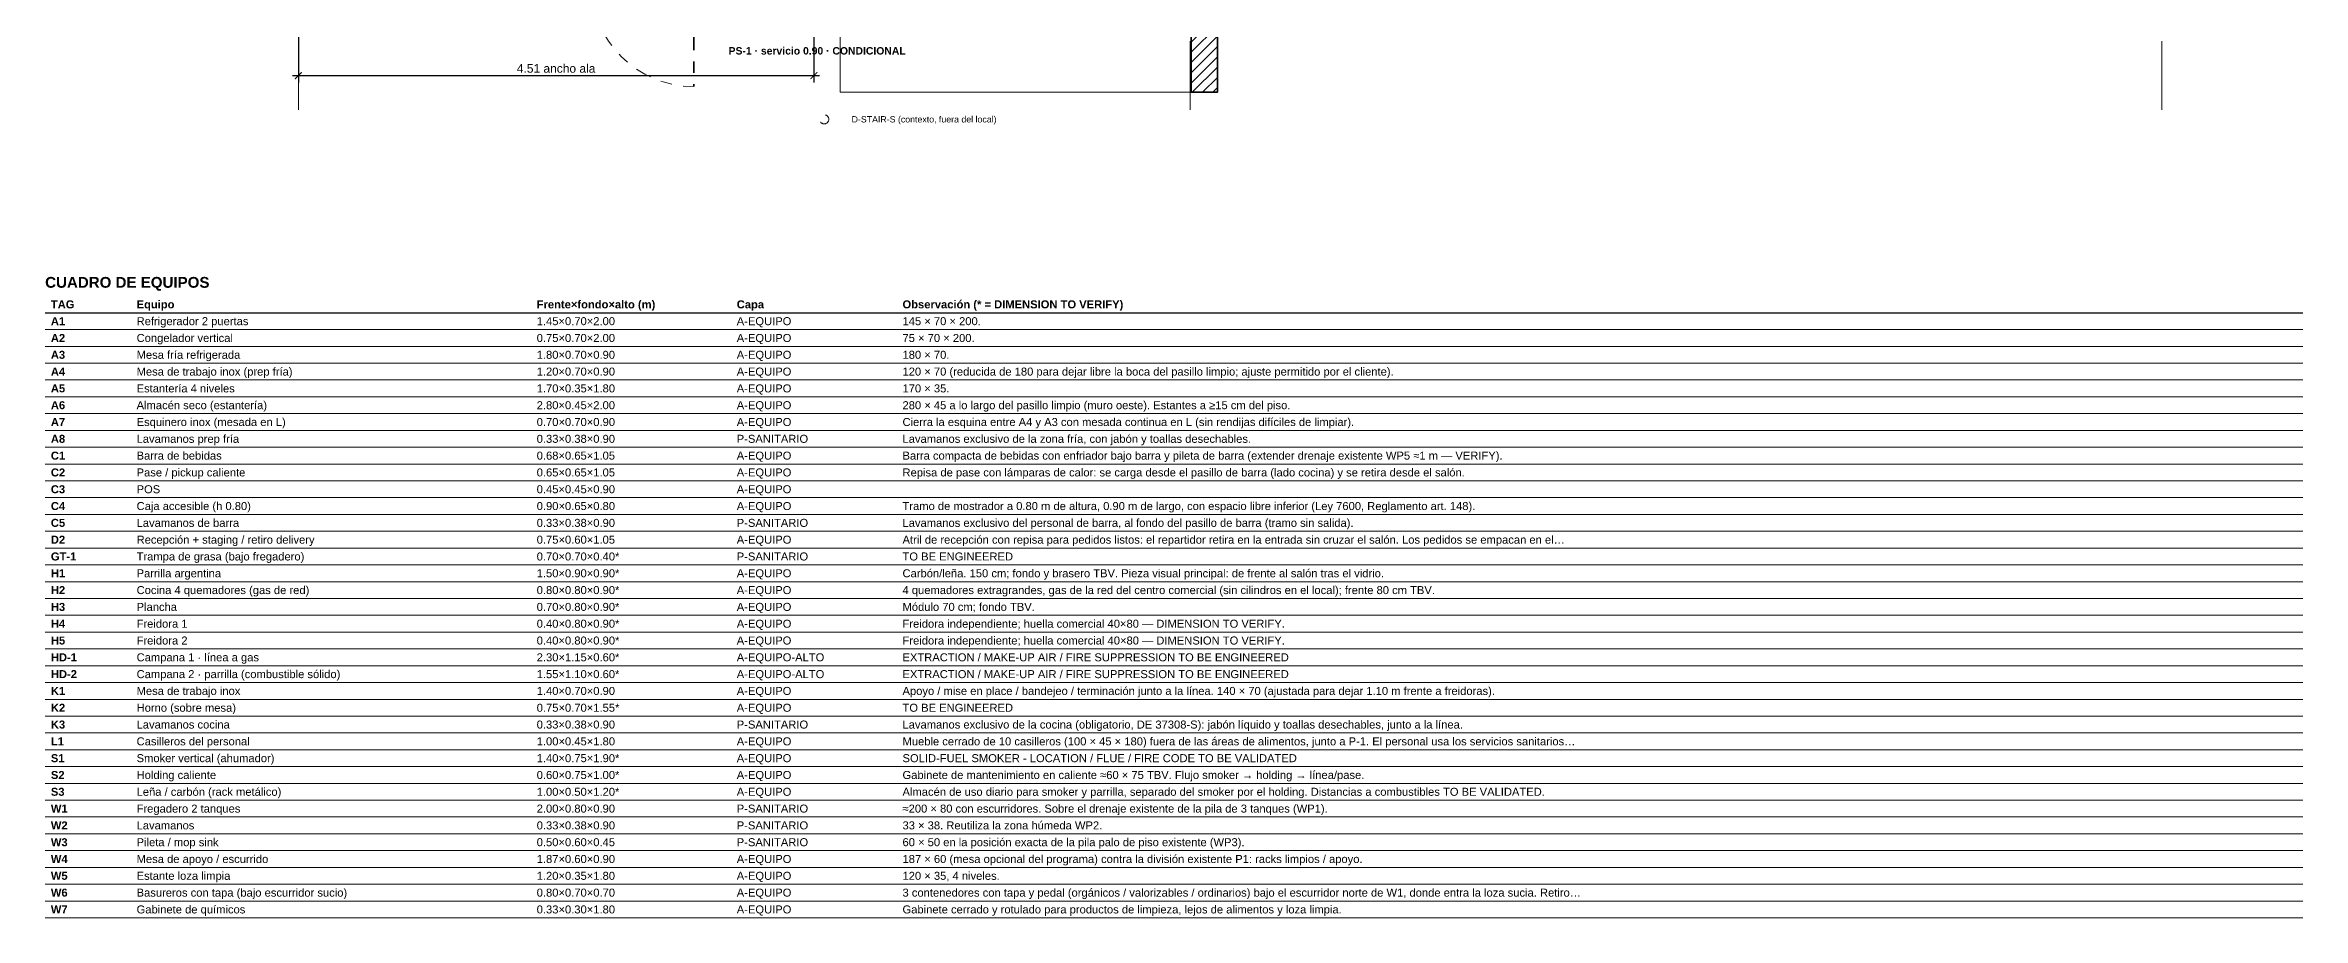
# Model space of a CAD drawing. Header units: metres. Extents: x -2.4 to 39.4, y -19.8 to 2.7.
# Drawn here: x -2.21 to 17.54, y -19.79 to -12.15 of the extents above; entities that cross this region are included whole.
import ezdxf
from ezdxf.enums import TextEntityAlignment as Align

# ---------------------------------------------------------------- set-up
doc = ezdxf.new("R2010")
doc.units = ezdxf.units.M
for name, pattern in [('LAVA_COND', [0.24, 0.14, -0.04, 0.02, -0.04]), ('LAVA_EJE', [0.9, 0.6, -0.1, 0.1, -0.1]), ('LAVA_FINO', [0.09, 0.06, -0.03])]:
    doc.linetypes.add(name, pattern=pattern)
for name, color, linetype, lineweight in [('A-CONTEXTO', 9, 'LAVA_FINO', 13), ('A-COTA', 7, 'Continuous', 13), ('A-EJE', 8, 'LAVA_EJE', 13), ('A-ESCALERA', 8, 'Continuous', 18), ('A-MURO-EXIST', 8, 'Continuous', 35), ('A-MURO-EXIST-TRAMA', 253, 'Continuous', 5), ('A-PUERTA-COND', 1, 'LAVA_COND', 25), ('A-TEXTO', 7, 'Continuous', 18)]:
    doc.layers.add(name, color=color, linetype=linetype, lineweight=lineweight)
doc.styles.add('LAVA', font='arial.ttf')
doc.styles.add('LAVA-B', font='arialbd.ttf')
doc.dimstyles.new('LAVA-50', dxfattribs={"dimtxt": 0.075, "dimasz": 0.06, "dimexe": 0.06, "dimexo": 0.03, "dimgap": 0.025, "dimtad": 1, "dimzin": 0, "dimdsep": 46, "dimtxsty": 'LAVA', "dimblk": 'ARCHTICK', "dimcen": 2.5, "dimdle": 0.05, "dimclrd": 256, "dimclre": 256, "dimclrt": 256, "dimazin": 3, "dimtfac": 1, "dimtmove": 0, "dimatfit": 3})

# ---------------------------------------------------------------- blocks, each defined once
blk = doc.blocks.new('_ARCHTICK')
at = {"color": 0, "linetype": 'BYBLOCK', "const_width": 0.15}
blk.add_lwpolyline([(-0.5, -0.5), (0.5, 0.5)], dxfattribs=at)

msp = doc.modelspace()

# ---------------------------------------------------------------- hatches: boundary and pattern name
at = {"layer": 'A-MURO-EXIST-TRAMA'}
h = msp.add_hatch(dxfattribs=at)
h.set_pattern_fill('ANSI31', color=256, scale=0.02)
h.paths.add_polyline_path([(-0.2, -4.986), (-0.185, -4.986), (-0.185, -8.186), (-0.085, -8.186), (-0.085, -0.866), (0.865, -0.866), (0.865, -0.116), (7.5, -0.116), (7.5, 0), (0.865, 0), (0.865, 0.564), (-0.865, 0.564), (-0.865, -0.866), (-0.2, -0.866)])
h.paths.add_polyline_path([(-0.736, -0.735), (-0.736, 0.435), (0.734, 0.435), (0.734, -0.735)], flags=0)
h.paths.add_polyline_path([(1.46, -7), (1.56, -7), (1.56, -5.086), (2.249, -5.086), (2.249, -4.986), (1.46, -4.986)])
h.paths.add_polyline_path([(4.51, -8.536), (4.51, -11.486), (3.46, -11.486), (3.46, -11.616), (4.51, -11.616), (4.51, -11.636), (4.74, -11.636), (4.74, -5.216), (7.81, -5.216), (7.81, -8.201), (8.025, -8.201), (8.025, -9.001), (7.81, -9.001), (7.81, -12.565), (8.04, -12.565), (8.04, -10.406), (8.025, -10.406), (8.025, -9.406), (8.04, -9.406), (8.04, -5.831), (9.355, -5.831), (9.355, -5.168), (16.339, -5.168), (16.339, -4.986), (4.11, -4.986), (4.11, -6.456), (4.51, -6.456), (4.51, -8.436), (1.56, -8.436), (1.56, -7.986), (1.46, -7.986), (1.46, -8.536)])
h.paths.add_polyline_path([(8.04, -5.701), (8.04, -5.116), (9.225, -5.116), (9.225, -5.701)], flags=0)
h.paths.add_polyline_path([(4.51, -6.326), (4.24, -6.326), (4.24, -5.116), (4.51, -5.116)], flags=0)
h.paths.add_polyline_path([(1.365, -11.486), (0, -11.486), (0, -8.816), (-0.3, -8.816), (-0.3, -11.616), (1.365, -11.616)])
h.paths.add_polyline_path([(8.1, -0.116), (16, -0.116), (16, 0), (9.355, 0), (9.355, 0.83), (7.883, 0.83), (7.883, 0.3), (8.013, 0.3), (8.013, 0.701), (9.225, 0.701), (9.225, 0.013), (8.1, 0.013)])

# ---------------------------------------------------------------- linework, layer by layer
at = {"layer": 'A-CONTEXTO'}
msp.add_circle((4.6, -12.802), 0.04, dxfattribs=at)
at = {"layer": 'A-EJE'}
for p, q in [((0, 2.28), (0, -12.815)), ((7.8, 2.28), (7.8, -12.815)), ((16.3, 2.28), (16.3, -12.815))]:
    msp.add_line(p, q, dxfattribs=at)
at = {"layer": 'A-ESCALERA'}
msp.add_lwpolyline([(4.74, -5.216), (7.81, -5.216), (7.81, -12.565), (4.74, -12.565)], close=True, dxfattribs=at)
at = {"layer": 'A-MURO-EXIST'}
msp.add_lwpolyline([(7.81, -9.001), (7.81, -12.565), (8.04, -12.565), (8.04, -10.406)], dxfattribs=at)
at = {"layer": 'A-PUERTA-COND', "lineweight": 35}
msp.add_line((3.46, -11.616), (3.46, -12.516), dxfattribs=at)
at = {"layer": 'A-PUERTA-COND', "lineweight": 13}
msp.add_arc((3.46, -11.616), 0.9, 180, -90, dxfattribs=at)
at = {"layer": 'A-TEXTO', "lineweight": 25}
msp.add_line((-2.215, -14.494), (17.535, -14.494), dxfattribs=at)
at = {"layer": 'A-TEXTO', "lineweight": 5}
for p, q in [((-2.215, -14.641), (17.535, -14.641)), ((-2.215, -14.788), (17.535, -14.788)), ((-2.215, -14.935), (17.535, -14.935)), ((-2.215, -15.082), (17.535, -15.082)), ((-2.215, -15.229), (17.535, -15.229)), ((-2.215, -15.376), (17.535, -15.376)), ((-2.215, -15.523), (17.535, -15.523)), ((-2.215, -15.67), (17.535, -15.67)), ((-2.215, -15.817), (17.535, -15.817)), ((-2.215, -15.964), (17.535, -15.964)), ((-2.215, -16.111), (17.535, -16.111)), ((-2.215, -16.258), (17.535, -16.258)), ((-2.215, -16.405), (17.535, -16.405)), ((-2.215, -16.552), (17.535, -16.552)), ((-2.215, -16.699), (17.535, -16.699)), ((-2.215, -16.846), (17.535, -16.846)), ((-2.215, -16.993), (17.535, -16.993)), ((-2.215, -17.14), (17.535, -17.14)), ((-2.215, -17.287), (17.535, -17.287)), ((-2.215, -17.434), (17.535, -17.434)), ((-2.215, -17.581), (17.535, -17.581)), ((-2.215, -17.728), (17.535, -17.728)), ((-2.215, -17.875), (17.535, -17.875)), ((-2.215, -18.022), (17.535, -18.022)), ((-2.215, -18.169), (17.535, -18.169)), ((-2.215, -18.316), (17.535, -18.316)), ((-2.215, -18.463), (17.535, -18.463)), ((-2.215, -18.61), (17.535, -18.61)), ((-2.215, -18.757), (17.535, -18.757)), ((-2.215, -18.904), (17.535, -18.904)), ((-2.215, -19.051), (17.535, -19.051)), ((-2.215, -19.198), (17.535, -19.198)), ((-2.215, -19.345), (17.535, -19.345)), ((-2.215, -19.492), (17.535, -19.492)), ((-2.215, -19.639), (17.535, -19.639)), ((-2.215, -19.786), (17.535, -19.786))]:
    msp.add_line(p, q, dxfattribs=at)

# ---------------------------------------------------------------- texts
at = {"layer": 'A-CONTEXTO', "style": 'LAVA'}
msp.add_text('D-STAIR-S (contexto, fuera del local)', height=0.055, dxfattribs=at).set_placement((5.47365, -12.802), align=Align.MIDDLE_CENTER)
at = {"layer": 'A-PUERTA-COND', "style": 'LAVA-B'}
msp.add_text('PS-1 · servicio 0.90 · CONDICIONAL', height=0.065, dxfattribs=at).set_placement((4.5382, -12.203), align=Align.MIDDLE_CENTER)
at = {"layer": 'A-TEXTO'}
for s, height, style, p in [('CUADRO DE EQUIPOS', 0.0945, 'LAVA-B', (-2.215, -14.228)), ('TAG', 0.07, 'LAVA-B', (-2.165, -14.4205)), ('Equipo', 0.07, 'LAVA-B', (-1.415, -14.4205)), ('Frente×fondo×alto (m)', 0.07, 'LAVA-B', (2.085, -14.4205)), ('Capa', 0.07, 'LAVA-B', (3.835, -14.4205)), ('Observación (* = DIMENSION TO VERIFY)', 0.07, 'LAVA-B', (5.285, -14.4205)), ('A1', 0.07, 'LAVA-B', (-2.165, -14.5675)), ('Refrigerador 2 puertas', 0.07, 'LAVA', (-1.415, -14.5675)), ('1.45×0.70×2.00', 0.07, 'LAVA', (2.085, -14.5675)), ('A-EQUIPO', 0.07, 'LAVA', (3.835, -14.5675)), ('145 × 70 × 200.', 0.07, 'LAVA', (5.285, -14.5675)), ('A2', 0.07, 'LAVA-B', (-2.165, -14.7145)), ('Congelador vertical', 0.07, 'LAVA', (-1.415, -14.7145)), ('0.75×0.70×2.00', 0.07, 'LAVA', (2.085, -14.7145)), ('A-EQUIPO', 0.07, 'LAVA', (3.835, -14.7145)), ('75 × 70 × 200.', 0.07, 'LAVA', (5.285, -14.7145)), ('A3', 0.07, 'LAVA-B', (-2.165, -14.8615)), ('A4', 0.07, 'LAVA-B', (-2.165, -15.0085)), ('Mesa fría refrigerada', 0.07, 'LAVA', (-1.415, -14.8615)), ('Mesa de trabajo inox (prep fría)', 0.07, 'LAVA', (-1.415, -15.0085)), ('1.80×0.70×0.90', 0.07, 'LAVA', (2.085, -14.8615)), ('1.20×0.70×0.90', 0.07, 'LAVA', (2.085, -15.0085)), ('A-EQUIPO', 0.07, 'LAVA', (3.835, -14.8615)), ('A-EQUIPO', 0.07, 'LAVA', (3.835, -15.0085)), ('180 × 70.', 0.07, 'LAVA', (5.285, -14.8615)), ('120 × 70 (reducida de 180 para dejar libre la boca del pasillo limpio; ajuste permitido por el cliente).', 0.07, 'LAVA', (5.285, -15.0085)), ('A5', 0.07, 'LAVA-B', (-2.165, -15.1555)), ('Estantería 4 niveles', 0.07, 'LAVA', (-1.415, -15.1555)), ('1.70×0.35×1.80', 0.07, 'LAVA', (2.085, -15.1555)), ('A-EQUIPO', 0.07, 'LAVA', (3.835, -15.1555)), ('170 × 35.', 0.07, 'LAVA', (5.285, -15.1555)), ('A6', 0.07, 'LAVA-B', (-2.165, -15.3025)), ('Almacén seco (estantería)', 0.07, 'LAVA', (-1.415, -15.3025)), ('2.80×0.45×2.00', 0.07, 'LAVA', (2.085, -15.3025)), ('A-EQUIPO', 0.07, 'LAVA', (3.835, -15.3025)), ('280 × 45 a lo largo del pasillo limpio (muro oeste). Estantes a ≥15 cm del piso.', 0.07, 'LAVA', (5.285, -15.3025)), ('A7', 0.07, 'LAVA-B', (-2.165, -15.4495)), ('A8', 0.07, 'LAVA-B', (-2.165, -15.5965)), ('Esquinero inox (mesada en L)', 0.07, 'LAVA', (-1.415, -15.4495)), ('Lavamanos prep fría', 0.07, 'LAVA', (-1.415, -15.5965)), ('0.70×0.70×0.90', 0.07, 'LAVA', (2.085, -15.4495)), ('0.33×0.38×0.90', 0.07, 'LAVA', (2.085, -15.5965)), ('A-EQUIPO', 0.07, 'LAVA', (3.835, -15.4495)), ('P-SANITARIO', 0.07, 'LAVA', (3.835, -15.5965)), ('Cierra la esquina entre A4 y A3 con mesada continua en L (sin rendijas difíciles de limpiar).', 0.07, 'LAVA', (5.285, -15.4495)), ('Lavamanos exclusivo de la zona fría, con jabón y toallas desechables.', 0.07, 'LAVA', (5.285, -15.5965)), ('C1', 0.07, 'LAVA-B', (-2.165, -15.7435)), ('Barra de bebidas', 0.07, 'LAVA', (-1.415, -15.7435)), ('0.68×0.65×1.05', 0.07, 'LAVA', (2.085, -15.7435)), ('A-EQUIPO', 0.07, 'LAVA', (3.835, -15.7435)), ('Barra compacta de bebidas con enfriador bajo barra y pileta de barra (extender drenaje existente WP5 ≈1 m — VERIFY).', 0.07, 'LAVA', (5.285, -15.7435)), ('C2', 0.07, 'LAVA-B', (-2.165, -15.8905)), ('Pase / pickup caliente', 0.07, 'LAVA', (-1.415, -15.8905)), ('0.65×0.65×1.05', 0.07, 'LAVA', (2.085, -15.8905)), ('A-EQUIPO', 0.07, 'LAVA', (3.835, -15.8905)), ('Repisa de pase con lámparas de calor: se carga desde el pasillo de barra (lado cocina) y se retira desde el salón.', 0.07, 'LAVA', (5.285, -15.8905)), ('C3', 0.07, 'LAVA-B', (-2.165, -16.0375)), ('C4', 0.07, 'LAVA-B', (-2.165, -16.1845)), ('Caja accesible (h 0.80)', 0.07, 'LAVA', (-1.415, -16.1845)), ('POS', 0.07, 'LAVA', (-1.415, -16.0375)), ('0.45×0.45×0.90', 0.07, 'LAVA', (2.085, -16.0375)), ('0.90×0.65×0.80', 0.07, 'LAVA', (2.085, -16.1845)), ('A-EQUIPO', 0.07, 'LAVA', (3.835, -16.0375)), ('A-EQUIPO', 0.07, 'LAVA', (3.835, -16.1845)), ('Tramo de mostrador a 0.80 m de altura, 0.90 m de largo, con espacio libre inferior (Ley 7600, Reglamento art. 148).', 0.07, 'LAVA', (5.285, -16.1845)), ('C5', 0.07, 'LAVA-B', (-2.165, -16.3315)), ('Lavamanos de barra', 0.07, 'LAVA', (-1.415, -16.3315)), ('0.33×0.38×0.90', 0.07, 'LAVA', (2.085, -16.3315)), ('P-SANITARIO', 0.07, 'LAVA', (3.835, -16.3315)), ('Lavamanos exclusivo del personal de barra, al fondo del pasillo de barra (tramo sin salida).', 0.07, 'LAVA', (5.285, -16.3315)), ('GT-1', 0.07, 'LAVA-B', (-2.165, -16.6255)), ('D2', 0.07, 'LAVA-B', (-2.165, -16.4785)), ('Trampa de grasa (bajo fregadero)', 0.07, 'LAVA', (-1.415, -16.6255)), ('Recepción + staging / retiro delivery', 0.07, 'LAVA', (-1.415, -16.4785)), ('0.75×0.60×1.05', 0.07, 'LAVA', (2.085, -16.4785)), ('0.70×0.70×0.40*', 0.07, 'LAVA', (2.085, -16.6255)), ('A-EQUIPO', 0.07, 'LAVA', (3.835, -16.4785)), ('P-SANITARIO', 0.07, 'LAVA', (3.835, -16.6255)), ('Atril de recepción con repisa para pedidos listos: el repartidor retira en la entrada sin cruzar el salón. Los pedidos se empacan en el…', 0.07, 'LAVA', (5.285, -16.4785)), ('TO BE ENGINEERED', 0.07, 'LAVA', (5.285, -16.6255)), ('H1', 0.07, 'LAVA-B', (-2.165, -16.7725)), ('Parrilla argentina', 0.07, 'LAVA', (-1.415, -16.7725)), ('1.50×0.90×0.90*', 0.07, 'LAVA', (2.085, -16.7725)), ('A-EQUIPO', 0.07, 'LAVA', (3.835, -16.7725)), ('Carbón/leña. 150 cm; fondo y brasero TBV. Pieza visual principal: de frente al salón tras el vidrio.', 0.07, 'LAVA', (5.285, -16.7725)), ('H2', 0.07, 'LAVA-B', (-2.165, -16.9195)), ('Cocina 4 quemadores (gas de red)', 0.07, 'LAVA', (-1.415, -16.9195)), ('0.80×0.80×0.90*', 0.07, 'LAVA', (2.085, -16.9195)), ('A-EQUIPO', 0.07, 'LAVA', (3.835, -16.9195)), ('4 quemadores extragrandes, gas de la red del centro comercial (sin cilindros en el local); frente 80 cm TBV.', 0.07, 'LAVA', (5.285, -16.9195)), ('H3', 0.07, 'LAVA-B', (-2.165, -17.0665)), ('H4', 0.07, 'LAVA-B', (-2.165, -17.2135)), ('Plancha', 0.07, 'LAVA', (-1.415, -17.0665)), ('Freidora 1', 0.07, 'LAVA', (-1.415, -17.2135)), ('0.70×0.80×0.90*', 0.07, 'LAVA', (2.085, -17.0665)), ('0.40×0.80×0.90*', 0.07, 'LAVA', (2.085, -17.2135)), ('A-EQUIPO', 0.07, 'LAVA', (3.835, -17.0665)), ('A-EQUIPO', 0.07, 'LAVA', (3.835, -17.2135)), ('Módulo 70 cm; fondo TBV.', 0.07, 'LAVA', (5.285, -17.0665)), ('Freidora independiente; huella comercial 40×80 — DIMENSION TO VERIFY.', 0.07, 'LAVA', (5.285, -17.2135)), ('H5', 0.07, 'LAVA-B', (-2.165, -17.3605)), ('Freidora 2', 0.07, 'LAVA', (-1.415, -17.3605)), ('0.40×0.80×0.90*', 0.07, 'LAVA', (2.085, -17.3605)), ('A-EQUIPO', 0.07, 'LAVA', (3.835, -17.3605)), ('Freidora independiente; huella comercial 40×80 — DIMENSION TO VERIFY.', 0.07, 'LAVA', (5.285, -17.3605)), ('HD-1', 0.07, 'LAVA-B', (-2.165, -17.5075)), ('Campana 1 · línea a gas', 0.07, 'LAVA', (-1.415, -17.5075)), ('2.30×1.15×0.60*', 0.07, 'LAVA', (2.085, -17.5075)), ('A-EQUIPO-ALTO', 0.07, 'LAVA', (3.835, -17.5075)), ('EXTRACTION / MAKE-UP AIR / FIRE SUPPRESSION TO BE ENGINEERED', 0.07, 'LAVA', (5.285, -17.5075)), ('HD-2', 0.07, 'LAVA-B', (-2.165, -17.6545)), ('K1', 0.07, 'LAVA-B', (-2.165, -17.8015)), ('Campana 2 · parrilla (combustible sólido)', 0.07, 'LAVA', (-1.415, -17.6545)), ('Mesa de trabajo inox', 0.07, 'LAVA', (-1.415, -17.8015)), ('1.55×1.10×0.60*', 0.07, 'LAVA', (2.085, -17.6545)), ('1.40×0.70×0.90', 0.07, 'LAVA', (2.085, -17.8015)), ('A-EQUIPO-ALTO', 0.07, 'LAVA', (3.835, -17.6545)), ('A-EQUIPO', 0.07, 'LAVA', (3.835, -17.8015)), ('Apoyo / mise en place / bandejeo / terminación junto a la línea. 140 × 70 (ajustada para dejar 1.10 m frente a freidoras).', 0.07, 'LAVA', (5.285, -17.8015)), ('EXTRACTION / MAKE-UP AIR / FIRE SUPPRESSION TO BE ENGINEERED', 0.07, 'LAVA', (5.285, -17.6545)), ('K2', 0.07, 'LAVA-B', (-2.165, -17.9485)), ('Horno (sobre mesa)', 0.07, 'LAVA', (-1.415, -17.9485)), ('0.75×0.70×1.55*', 0.07, 'LAVA', (2.085, -17.9485)), ('A-EQUIPO', 0.07, 'LAVA', (3.835, -17.9485)), ('TO BE ENGINEERED', 0.07, 'LAVA', (5.285, -17.9485)), ('K3', 0.07, 'LAVA-B', (-2.165, -18.0955)), ('Lavamanos cocina', 0.07, 'LAVA', (-1.415, -18.0955)), ('0.33×0.38×0.90', 0.07, 'LAVA', (2.085, -18.0955)), ('P-SANITARIO', 0.07, 'LAVA', (3.835, -18.0955)), ('Lavamanos exclusivo de la cocina (obligatorio, DE 37308-S): jabón líquido y toallas desechables, junto a la línea.', 0.07, 'LAVA', (5.285, -18.0955)), ('S1', 0.07, 'LAVA-B', (-2.165, -18.3895)), ('L1', 0.07, 'LAVA-B', (-2.165, -18.2425)), ('Smoker vertical (ahumador)', 0.07, 'LAVA', (-1.415, -18.3895)), ('Casilleros del personal', 0.07, 'LAVA', (-1.415, -18.2425)), ('1.00×0.45×1.80', 0.07, 'LAVA', (2.085, -18.2425)), ('1.40×0.75×1.90*', 0.07, 'LAVA', (2.085, -18.3895)), ('A-EQUIPO', 0.07, 'LAVA', (3.835, -18.2425)), ('A-EQUIPO', 0.07, 'LAVA', (3.835, -18.3895)), ('SOLID-FUEL SMOKER - LOCATION / FLUE / FIRE CODE TO BE VALIDATED', 0.07, 'LAVA', (5.285, -18.3895)), ('Mueble cerrado de 10 casilleros (100 × 45 × 180) fuera de las áreas de alimentos, junto a P-1. El personal usa los servicios sanitarios…', 0.07, 'LAVA', (5.285, -18.2425)), ('S2', 0.07, 'LAVA-B', (-2.165, -18.5365)), ('Holding caliente', 0.07, 'LAVA', (-1.415, -18.5365)), ('0.60×0.75×1.00*', 0.07, 'LAVA', (2.085, -18.5365)), ('A-EQUIPO', 0.07, 'LAVA', (3.835, -18.5365)), ('Gabinete de mantenimiento en caliente ≈60 × 75 TBV. Flujo smoker → holding → línea/pase.', 0.07, 'LAVA', (5.285, -18.5365)), ('S3', 0.07, 'LAVA-B', (-2.165, -18.6835)), ('Leña / carbón (rack metálico)', 0.07, 'LAVA', (-1.415, -18.6835)), ('1.00×0.50×1.20*', 0.07, 'LAVA', (2.085, -18.6835)), ('A-EQUIPO', 0.07, 'LAVA', (3.835, -18.6835)), ('Almacén de uso diario para smoker y parrilla, separado del smoker por el holding. Distancias a combustibles TO BE VALIDATED.', 0.07, 'LAVA', (5.285, -18.6835)), ('W1', 0.07, 'LAVA-B', (-2.165, -18.8305)), ('W2', 0.07, 'LAVA-B', (-2.165, -18.9775)), ('Fregadero 2 tanques', 0.07, 'LAVA', (-1.415, -18.8305)), ('Lavamanos', 0.07, 'LAVA', (-1.415, -18.9775)), ('0.33×0.38×0.90', 0.07, 'LAVA', (2.085, -18.9775)), ('2.00×0.80×0.90', 0.07, 'LAVA', (2.085, -18.8305)), ('P-SANITARIO', 0.07, 'LAVA', (3.835, -18.8305)), ('P-SANITARIO', 0.07, 'LAVA', (3.835, -18.9775)), ('≈200 × 80 con escurridores. Sobre el drenaje existente de la pila de 3 tanques (WP1).', 0.07, 'LAVA', (5.285, -18.8305)), ('33 × 38. Reutiliza la zona húmeda WP2.', 0.07, 'LAVA', (5.285, -18.9775)), ('W3', 0.07, 'LAVA-B', (-2.165, -19.1245)), ('Pileta / mop sink', 0.07, 'LAVA', (-1.415, -19.1245)), ('0.50×0.60×0.45', 0.07, 'LAVA', (2.085, -19.1245)), ('P-SANITARIO', 0.07, 'LAVA', (3.835, -19.1245)), ('60 × 50 en la posición exacta de la pila palo de piso existente (WP3).', 0.07, 'LAVA', (5.285, -19.1245)), ('W4', 0.07, 'LAVA-B', (-2.165, -19.2715)), ('Mesa de apoyo / escurrido', 0.07, 'LAVA', (-1.415, -19.2715)), ('1.87×0.60×0.90', 0.07, 'LAVA', (2.085, -19.2715)), ('A-EQUIPO', 0.07, 'LAVA', (3.835, -19.2715)), ('187 × 60 (mesa opcional del programa) contra la división existente P1: racks limpios / apoyo.', 0.07, 'LAVA', (5.285, -19.2715)), ('W5', 0.07, 'LAVA-B', (-2.165, -19.4185)), ('W6', 0.07, 'LAVA-B', (-2.165, -19.5655)), ('Estante loza limpia', 0.07, 'LAVA', (-1.415, -19.4185)), ('Basureros con tapa (bajo escurridor sucio)', 0.07, 'LAVA', (-1.415, -19.5655)), ('0.80×0.70×0.70', 0.07, 'LAVA', (2.085, -19.5655)), ('1.20×0.35×1.80', 0.07, 'LAVA', (2.085, -19.4185)), ('A-EQUIPO', 0.07, 'LAVA', (3.835, -19.4185)), ('A-EQUIPO', 0.07, 'LAVA', (3.835, -19.5655)), ('3 contenedores con tapa y pedal (orgánicos / valorizables / ordinarios) bajo el escurridor norte de W1, donde entra la loza sucia. Retiro…', 0.07, 'LAVA', (5.285, -19.5655)), ('120 × 35, 4 niveles.', 0.07, 'LAVA', (5.285, -19.4185)), ('W7', 0.07, 'LAVA-B', (-2.165, -19.7125)), ('Gabinete de químicos', 0.07, 'LAVA', (-1.415, -19.7125)), ('0.33×0.30×1.80', 0.07, 'LAVA', (2.085, -19.7125)), ('A-EQUIPO', 0.07, 'LAVA', (3.835, -19.7125)), ('Gabinete cerrado y rotulado para productos de limpieza, lejos de alimentos y loza limpia.', 0.07, 'LAVA', (5.285, -19.7125))]:
    msp.add_text(s, height=height, dxfattribs=dict(at, style=style)).set_placement(p, align=Align.MIDDLE_LEFT)

# ---------------------------------------------------------------- dimensions: what is measured, and where the dimension line sits
at = {"layer": 'A-COTA'}
msp.add_linear_dim(base=(0, -12.42), p1=(0, -11.616), p2=(4.51, -11.636), text='<> ancho ala', dimstyle='LAVA-50', dxfattribs=at).render()

doc.saveas('drawing.dxf')
